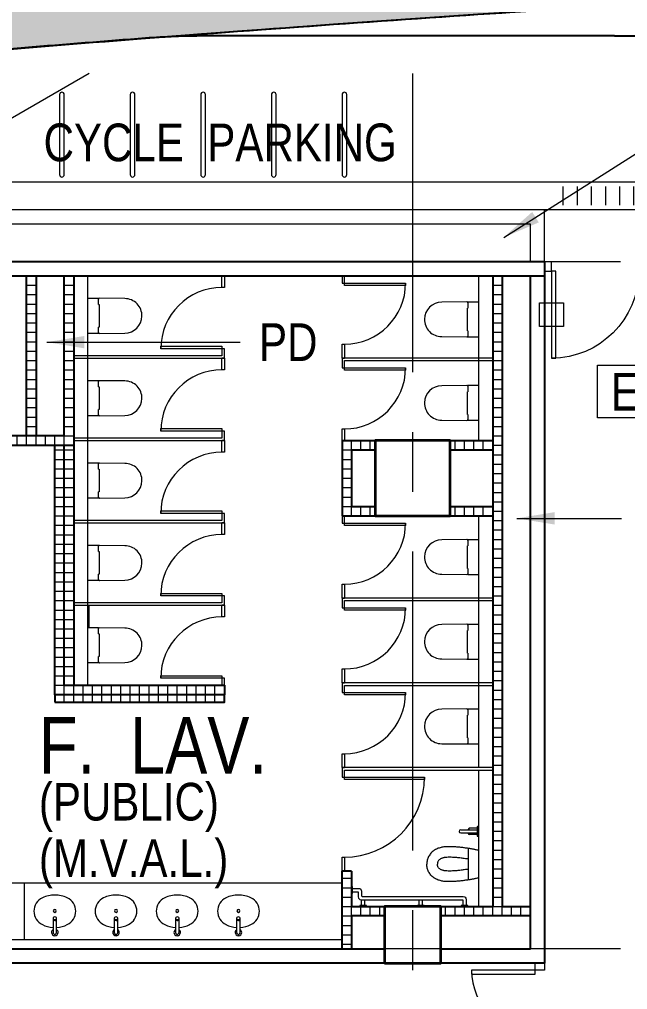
# Model space of a CAD drawing. Header units: millimetres. Extents: x 833576263 to 1668046980, y 817519639 to 1636103653.
# Drawn here: x 834082214 to 834088673, y 818009994 to 818020301 of the extents above; entities that cross this region are included whole.
import ezdxf

# ---------------------------------------------------------------- set-up
doc = ezdxf.new("R2010")
doc.units = ezdxf.units.MM
doc.header["$LTSCALE"] = 100
doc.header["$MEASUREMENT"] = 0
for name, pattern in [('C160$0$DASHED', [19.05, 12.7, -6.35]), ('R_P_Grid$0$CENTER', [50.8, 31.75, -6.35, 6.35, -6.35]), ('R_P_LG$0$HIDDEN', [9.525, 6.35, -3.175])]:
    doc.linetypes.add(name, pattern=pattern)
doc.layers.get('Defpoints').update_dxf_attribs({"color": 170})
doc.layers.add('C160$0$EVA', color=1, linetype='C160$0$DASHED')
doc.layers.add('X-REF', color=7, linetype='Continuous')
for name, color, linetype, lineweight in [('R_P_Grid$0$RDA0251-PARK', 7, 'R_P_Grid$0$CENTER', 18), ('R_P_LG$0$RDA04011', 4, 'Continuous', 25), ('R_P_LG$0$RDA04031', 3, 'Continuous', 25), ('R_P_LG$0$RDA0621', 7, 'Continuous', 13), ('R_P_LG$0$RDA0624', 7, 'Continuous', 13), ('R_P_LG$0$RDA2202', 3, 'Continuous', 25), ('R_P_LG$0$RDA2203', 11, 'Continuous', 25), ('R_P_LG$0$RDA2301', 7, 'Continuous', 18), ('R_P_LG$0$RDA2804S', 2, 'Continuous', 35), ('R_P_LG$0$RDA3151', 1, 'Continuous', 18), ('R_P_LG$0$RDA4101', 7, 'Continuous', 18), ('R_P_LG$0$RDA4701', 7, 'Continuous', 18), ('R_P_LG$0$RDA4801', 7, 'Continuous', 18), ('R_P_LG$0$RDA5803', 1, 'Continuous', 20), ('R_P_LG$0$RDA7101', 1, 'Continuous', 18), ('R_P_LG$0$RDA7401', 4, 'Continuous', 18), ('R_WKCD_PARK$0$000-PAV-Concrete-b1', 1, 'Continuous', 25)]:
    doc.layers.add(name, color=color, linetype=linetype, lineweight=lineweight)
doc.styles.add('R_P_LG$0$Arial', font='arial.ttf', dxfattribs={"width": 0.8})
doc.styles.add('R_P_LG$0$Arial_3', font='arial.ttf', dxfattribs={"width": 0.8, "height": 800})
doc.styles.add('R_P_LG$0$romans', font='arial.ttf', dxfattribs={"width": 0.8})
doc.dimstyles.new('R_P_LG$0$M_200LA', dxfattribs={"dimscale": 200, "dimtxt": 2.5, "dimasz": 2, "dimexe": 0.8, "dimexo": 0, "dimgap": 0.75, "dimtad": 1, "dimdec": 0, "dimrnd": 1, "dimzin": 12, "dimdsep": 46, "dimtxsty": 'R_P_LG$0$romans', "dimcen": 2, "dimdle": 1, "dimclrd": 7, "dimclre": 7, "dimclrt": 4, "dimaunit": 1, "dimadec": 3, "dimazin": 0, "dimtfac": 1, "dimtdec": 0, "dimtix": 1, "dimtmove": 2, "dimatfit": 3, "dimfxl": 1, "dimtolj": 1, "dimlwd": 18, "dimlwe": 18, "dimarcsym": 0})
pattern_1 = [(45, (0, 0), (-50.513940681, 151.541822043), [0, -142.875])]

# ---------------------------------------------------------------- blocks, each defined once
blk = doc.blocks.new('R_P_Grid')
at = {"layer": 'R_P_Grid$0$RDA0251-PARK'}
for p, q in [((834082954.1, 818019726.7), (834052150.1, 818001942)), ((834086390, 818019726.7), (834086390, 817991170)), ((834144477.3, 818017726.7), (834072885.2, 818017726.7)), ((834144477.3, 818010426.7), (834072885.2, 818010426.7))]:
    blk.add_line(p, q, dxfattribs=at)
blk = doc.blocks.new('R_WKCD_PARK')
at = {"layer": 'Defpoints'}
blk.add_lwpolyline([(833961618, 817879845), (833961668, 817994332, -0.405705), (833969536, 818002425, 0.056187), (834023043, 818010017, -0.046979), (834087592, 818020389, -0.016359), (834088573, 818020421), (834091397, 818020421, -0.012147), (834090783, 818020570), (834073471, 818025208, 0.037249), (834021540, 818015826, -0.056187), (833969364, 818008422, 0.405705), (833955668, 817994334), (833955618, 817879824)], format="xyb", dxfattribs=at)
at = {"layer": 'R_WKCD_PARK$0$000-PAV-Concrete-b1'}
for points in [[(834088535, 818020125), (834084177, 818020125, 0.019263), (834083554, 818020101, 0.001847), (834080986, 818019893, 0.001795)], [(834088535, 818020125), (834100171, 818020125, -0.202649), (834105980, 818017670, -0.202649)]]:
    blk.add_lwpolyline(points, format="xyb", dxfattribs=at)
blk = doc.blocks.new('R_P_LG$0$P46A_Sanit_Partition - 900 _W_  x 1600 _D_ x 2200 _H_ _ 650 x2050 _DOOR_-6221171-LG_F _5_000 Mpd_')
at = {"layer": 'R_P_LG$0$RDA7401'}
for p, q in [((-28, -50), (-54, -50)), ((-54, -50), (-54, -1650)), ((-54, -50), (-28, -50)), ((-28, -1625), (-28, -50)), ((48, -975), (73, -975)), ((48, -1625), (48, -975)), ((73, -975), (73, -1625)), ((48, -1625), (-28, -1625)), ((73, -1625), (48, -1625)), ((48, -1650), (48, -1625)), ((698, -1625), (846, -1625)), ((698, -1650), (698, -1625)), ((846, -1650), (846, -1625)), ((-54, -1650), (48, -1650)), ((846, -1650), (698, -1650))]:
    blk.add_line(p, q, dxfattribs=at)
blk.add_arc((48, -1625), 650, 0, 90, dxfattribs=at)
blk = doc.blocks.new('R_P_LG$0$P46A_Sanit_W_M_W_C - RDA_SANIT_W_M_W_C-1171572-LG_F _5_000 Mpd_')
at = {"layer": 'R_P_LG$0$RDA7401'}
for p, q in [((-184, 0), (-184, -115)), ((184, -115), (184, 0)), ((-186, -124), (-183, -392)), ((-184, -115), (-177, -115)), ((-179, -115), (-120, -115)), ((-120, -119), (-120, -115)), ((121, -119), (-120, -119)), ((121, -115), (181, -115)), ((121, -115), (121, -119)), ((177, -115), (184, -115)), ((183, -392), (186, -124))]:
    blk.add_line(p, q, dxfattribs=at)
for start, end in [(180, 269.0976), (269.0976, 0)]:
    blk.add_arc((0, -392), 183, start, end, dxfattribs=at)
for centre, start_param, end_param in [((-177, -124), 1.570796, 3.141593), ((177, -124), 0, 1.570796)]:
    blk.add_ellipse(centre, major_axis=(9.1, 0), ratio=1, start_param=start_param, end_param=end_param, dxfattribs=at)
blk = doc.blocks.new('R_P_LG$0$P46A_Sanit_Partition - 875 _W_  x 1600 _D_ x 2200 _H_ _ 650 x2050 _DOOR_-10598067-LG_F _5_000 Mpd_')
at = {"layer": 'R_P_LG$0$RDA7401'}
for p, q in [((-16, -50), (-41, -50)), ((-41, -50), (-41, -1650)), ((-41, -50), (-16, -50)), ((-16, -1625), (-16, -50)), ((60, -975), (86, -975)), ((60, -1625), (60, -975)), ((86, -975), (86, -1625)), ((60, -1625), (-16, -1625)), ((86, -1625), (60, -1625)), ((60, -1650), (60, -1625)), ((710, -1625), (834, -1625)), ((710, -1650), (710, -1625)), ((834, -1650), (834, -1625)), ((-41, -1650), (60, -1650)), ((834, -1650), (710, -1650))]:
    blk.add_line(p, q, dxfattribs=at)
blk.add_arc((60, -1625), 650, 0, 90, dxfattribs=at)
blk = doc.blocks.new('R_P_LG$0$P46A_Sanit_Partition - 900 _W_  x 1600 _D_ x 2200 _H_ _ 650 x2050 _DOOR_-V124-LG_F _5_000 Mpd_')
at = {"layer": 'R_P_LG$0$RDA7401'}
for p, q in [((-54, -50), (-54, -1650)), ((-28, -1625), (-28, -50)), ((48, -975), (73, -975)), ((48, -1625), (48, -975)), ((73, -975), (73, -1625)), ((48, -1625), (-28, -1625)), ((73, -1625), (48, -1625)), ((48, -1650), (48, -1625)), ((698, -1625), (846, -1625)), ((698, -1650), (698, -1625)), ((846, -1650), (846, -1625)), ((-54, -1650), (48, -1650)), ((846, -1650), (698, -1650))]:
    blk.add_line(p, q, dxfattribs=at)
blk.add_arc((48, -1625), 650, 0, 90, dxfattribs=at)
blk = doc.blocks.new('R_P_LG$0$BASIN')
at = {"layer": 'R_P_LG$0$RDA7401'}
for p, q in [((-90, 19), (-223, 19)), ((-89, 17), (-90, 17)), ((-78, 19), (-89, 19)), ((-223, -19), (-90, -19)), ((-90, -17), (-89, -17)), ((-89, -19), (-78, -19))]:
    blk.add_line(p, q, dxfattribs=at)
at = {"layer": 'R_P_LG$0$RDA7401', "flags": 128}
for points in [[(-221, 19), (-226, 19), (-232, 18), (-237, 16), (-241, 14), (-245, 11), (-248, 8), (-250, 4), (-250, 0)], [(-250, 0), (-250, -4), (-248, -8), (-245, -11), (-241, -14), (-237, -16), (-232, -18), (-226, -19), (-221, -19)]]:
    blk.add_lwpolyline(points, dxfattribs=at)
at = {"layer": 'R_P_LG$0$RDA7401'}
for centre, radius, start, end in [((-3, 66), 156, 90, 155.178), ((-3, 66), 156, 24.822, 90), ((140, 0), 315, 155.178, 176.5388), ((-147, 0), 315, 0, 24.822), ((-228, 0), 35, 90, 270), ((0, 0), 16, 90, 270), ((-147, 0), 315, 335.178, 0), ((-228, 0), 35, 270, 327.0685), ((140, 0), 315, 183.4612, 204.822), ((-3, -66), 156, 204.822, 270), ((-3, -66), 156, 270, 335.178)]:
    blk.add_arc(centre, radius, start, end, dxfattribs=at)
for centre, major_axis, ratio, start_param, end_param in [((-228, 0), (-16.7, -30.7), 1, 2.643576, 3.639609), ((-90, 0), (0, 19), 0.707107, 0, 1.570796), ((-89, 0), (0, 19), 0.707107, 0, 1.570796), ((-78, 0), (0, 19), 0.707107, 4.712389, 7.853982), ((0, 0), (0, 16), 1, 3.141593, 6.283185), ((-90, 0), (0, 19), 0.707107, 1.570796, 3.141593), ((-89, 0), (0, 19), 0.707107, 1.570796, 3.141593), ((-78, 0), (0, 19), 0.707107, 1.570796, 4.712389)]:
    blk.add_ellipse(centre, major_axis=major_axis, ratio=ratio, start_param=start_param, end_param=end_param, dxfattribs=at)
blk = doc.blocks.new('R_P_LG$0$DD_925-675')
at = {"layer": 'R_P_LG$0$RDA3151'}
for points in [[(0, -100), (0, 0), (75, 0), (75, -100)], [(75, -775), (120, -775), (120, -100), (75, -100)], [(1675, -100), (1675, -1025), (1630, -1025), (1630, -100)], [(1750, -100), (1675, -100), (1675, 0), (1750, 0)]]:
    blk.add_lwpolyline(points, close=True, dxfattribs=at)
for centre, radius, start, end in [((75, -100), 675, 270, 0), ((1675, -100), 925, 180, 270)]:
    blk.add_arc(centre, radius, start, end, dxfattribs=at)
blk = doc.blocks.new('R_P_LG$0$P46A_Symb_EXIT')
at = {"layer": 'R_P_LG$0$RDA7101'}
for p, q in [((-2.612, -0.994), (-2.612, 1.806)), ((-2.612, 1.806), (3.2, 1.806)), ((3.2, 1.806), (3.2, -0.994)), ((3.2, -0.994), (-2.612, -0.994))]:
    blk.add_line(p, q, dxfattribs=at)
at = {"layer": 'R_P_LG$0$RDA7101', "insert": (-1.89, 1.388), "char_height": 2, "width": 6.15696, "attachment_point": 1, "style": 'R_P_LG$0$Arial_3'}
blk.add_mtext('EXIT', dxfattribs=at)
blk = doc.blocks.new('C160')
at = {"layer": 'C160$0$EVA', "flags": 128}
blk.add_lwpolyline([(834128.317, 818030.08, -0.145844), (834116.042, 818026.421), (834088.573, 818026.421, 0.016359), (834087.2, 818026.376, 0.046979), (834021.54, 818015.826, -0.056187), (833969.364, 818008.422, 0.405705), (833955.668, 817994.334), (833955.618, 817879.824), (833955.722, 817865.438), (833956.59, 817853.63, 0.118446), (833959.114, 817845.73, 0.022563), (833976.131, 817820.318, 0.150268), (833991.721, 817808.776, 0.0852), (834018.736, 817804.167, 0.061119), (834043.876, 817807.277, -0.46092), (834055.521, 817798.987, 0.31719), (834075.122, 817775.842, 0.09515), (834184.419, 817768.828, 0.2774), (834239.09, 817811.861), (834242.392, 817820.559, -0.510377), (834255.055, 817823.984), (834260.246, 817819.79, 0.373727), (834277.287, 817820.398, -0.373727), (834287.905, 817820.777), (834291.644, 817817.756), (834296.232, 817823.434), (834292.655, 817826.325, -0.414214), (834291.445, 817837.716), (834332.502, 817888.525, -0.350062), (834342.367, 817890.708, 0.102667), (834400.842, 817875.706, 0.100957), (834409.137, 817876.999), (834444.015, 817889.966, 0.332678), (834453.167, 817904.166), (834452.857, 817908.595, -0.155717), (834454.024, 817913.381), (834445.783, 817911.703, -0.115419), (834446.872, 817908.177), (834447.182, 817903.747, -0.332678), (834441.924, 817895.59), (834407.046, 817882.623, -0.100957), (834401.121, 817881.699, -0.051411), (834372.209, 817886.047), (834379.39, 817889.501, 0.162917), (834396.595, 817906.227), (834392.123, 817910.781, -0.179073), (834376.789, 817894.908), (834366.567, 817889.991, -0.199372), (834360.364, 817889.652, -0.049629), (834334.8, 817901.625), (834322.119, 817909.179), (834319.048, 817904.024), (834323.346, 817901.465, -0.45655), (834325.501, 817889.415), (834274.553, 817826.357, -0.414214), (834263.162, 817825.148), (834259.846, 817827.828, -0.2375), (834248.727, 817852.408, -0.000008), (834248.76, 817853.209), (834242.765, 817853.459, 0.000008), (834242.732, 817852.657, 0.098884), (834244.917, 817838.726, -0.341761), (834241.931, 817829.272, 0.151594), (834236.782, 817822.688), (834233.48, 817813.99, -0.2774), (834183.667, 817774.781, -0.09515), (834076.628, 817781.65, -0.220431), (834063.432, 817792.491, -0.264689), (834064.805, 817812.539, -0.098357), (834067.029, 817814.779, 0.140841), (834072.196, 817820.936), (834089.614, 817860.11, -0.147837), (834100.578, 817872.816, -0.410901), (834111.707, 817870.393, 0.031692), (834114.287, 817866.928, 0.252242), (834125.77, 817862.431, -0.125686), (834129.746, 817861.915), (834135.114, 817859.776), (834142.622, 817855.048), (834145.562, 817859.914), (834128.702, 817870.086, -0.390962), (834117.887, 817872.026, -0.013137), (834117.027, 817873.227, -0.385183), (834118.544, 817883.988, 0.012387), (834120.815, 817885.981, 0.008404), (834123.055, 817888.118), (834117.142, 817894.113, -0.038497), (834096.207, 817877.116, 0.137723), (834084.132, 817862.548), (834066.714, 817823.373, -0.191803), (834062.187, 817818.953), (834051.762, 817814.614, -0.446391), (834035.637, 817822.309, 0.118164), (834032.365, 817828.01), (834034.386, 817830.321), (834031.649, 817832.687, -0.153015), (834020.841, 817838.946), (834021.04, 817839.146), (834020.346, 817839.938), (834020.139, 817839.748, -0.076925), (834016.885, 817845.319), (834013.267, 817848.405), (834007.454, 817841.536, -0.399413), (834008.806, 817824.317), (834007.069, 817822.176), (834011.728, 817818.395), (834015.819, 817823.438, -1.550619), (834022.422, 817810.24, -0.009421), (834018.731, 817810.167, -0.052259), (834003.179, 817811.781, -0.032796), (833993.716, 817814.435, -0.150265), (833980.961, 817823.878, -0.022565), (833964.244, 817848.84, -0.118446), (833962.574, 817854.07), (833961.721, 817865.68), (833961.618, 817879.845), (833961.668, 817994.332, -0.405705), (833969.536, 818002.425, 0.056187), (834023.043, 818010.017, -0.046979), (834087.592, 818020.389, -0.016359), (834088.573, 818020.421), (834116.042, 818020.421, 0.146696), (834131.681, 818025.11, -0.021313), (834130.797, 818030.541, -0.021313)], format="xyb", dxfattribs=at)
blk = doc.blocks.new('R_P_LG')
at = {"layer": 'R_P_LG$0$RDA0621'}
h = blk.add_hatch(dxfattribs=at)
h.set_pattern_fill('_USER', color=256, scale=100, double=1, pattern_type=0)
h.set_pattern_definition([(0, (834082690, 818015876.7), (0, 100), []), (90, (834082690, 818015876.7), (-100, 6e-15), [])])
h.paths.add_polyline_path([(834081340, 818015776.7), (834082790, 818015776.7), (834082790, 818017576.7), (834082690, 818017576.7), (834082690, 818015876.7), (834081340, 818015876.7)])
h = blk.add_hatch(dxfattribs=at)
h.set_pattern_fill('_USER', color=256, scale=100, double=1, pattern_type=0)
h.set_pattern_definition([(0, (834082390, 818017576.7), (0, 100), []), (90, (834082390, 818017576.7), (-100, 6e-15), [])])
h.paths.add_polyline_path([(834082390, 818017576.7), (834082290, 818017576.7), (834082290, 818015876.7), (834082390, 818015876.7)])
h = blk.add_hatch(dxfattribs=at)
h.set_pattern_fill('_USER', color=256, scale=100, double=1, pattern_type=0)
h.set_pattern_definition([(0, (834087240, 818010876.7), (0, 100), []), (90, (834087240, 818010876.7), (-100, 6e-15), [])])
h.paths.add_polyline_path([(834087340, 818017576.7), (834087240, 818017576.7), (834087240, 818010876.7), (834086690, 818010876.7), (834086690, 818010776.7), (834087640, 818010776.7), (834087640, 818010876.7), (834087340, 818010876.7)])
h = blk.add_hatch(dxfattribs=at)
h.set_pattern_fill('_USER', color=256, scale=100, double=1, pattern_type=0)
h.set_pattern_definition([(0, (834082690, 818013226.7), (0, 100), []), (90, (834082690, 818013226.7), (-100, 6e-15), [])])
h.paths.add_polyline_path([(834084390, 818013226.7), (834082790, 818013226.7), (834082790, 818015776.7), (834082590, 818015776.7), (834082590, 818013046.7), (834084390, 818013046.7)])
h = blk.add_hatch(dxfattribs=at)
h.set_pattern_fill('_USER', color=256, scale=100, double=1, pattern_type=0)
h.set_pattern_definition([(0, (834085740, 818015726.7), (0, 100), []), (90, (834085740, 818015726.7), (-100, 6e-15), [])])
h.paths.add_polyline_path([(834085740, 818015726.7), (834085990, 818015726.7), (834085990, 818015826.7), (834085640, 818015826.7), (834085640, 818015026.7), (834085990, 818015026.7), (834085990, 818015126.7), (834085740, 818015126.7)])
h = blk.add_hatch(dxfattribs=at)
h.set_pattern_fill('_USER', color=256, scale=100, double=1, pattern_type=0)
h.set_pattern_definition([(0, (834087240, 818015826.7), (0, 100), []), (90, (834087240, 818015826.7), (-100, 6e-15), [])])
h.paths.add_polyline_path([(834087240, 818015826.7), (834086790, 818015826.7), (834086790, 818015726.7), (834087240, 818015726.7)])
h = blk.add_hatch(dxfattribs=at)
h.set_pattern_fill('_USER', color=256, scale=100, double=1, pattern_type=0)
h.set_pattern_definition([(0, (834087240, 818015126.7), (0, 100), []), (90, (834087240, 818015126.7), (-100, 6e-15), [])])
h.paths.add_polyline_path([(834087240, 818015126.7), (834086790, 818015126.7), (834086790, 818015026.7), (834087240, 818015026.7)])
h = blk.add_hatch(dxfattribs=at)
h.set_pattern_fill('_USER', color=256, scale=100, double=1, pattern_type=0)
h.set_pattern_definition([(0, (834085740, 818010876.7), (0, 100), []), (90, (834085740, 818010876.7), (-100, 6e-15), [])])
h.paths.add_polyline_path([(834086090, 818010876.7), (834085740, 818010876.7), (834085740, 818011251.7), (834085640, 818011251.7), (834085640, 818010426.7), (834085740, 818010426.7), (834085740, 818010776.7), (834086090, 818010776.7)])
at = {"layer": 'R_P_LG$0$RDA0624', "lineweight": 18}
h = blk.add_hatch(dxfattribs=at)
h.set_pattern_fill('DOTS', color=4, scale=90, angle=45, style=0)
h.set_pattern_definition(pattern_1)
edge = h.paths.add_edge_path()
edge.add_arc((834065390, 818020126.7), 13000, 75, 90)
edge.add_line((834065390, 818033126.7), (833989233.5977, 818033126.7))
edge.add_arc((833989233.5977, 818040126.7), 7000, 227.47847394, 269.99999999, ccw=False)
edge.add_line((833984502.5276, 818034967.5358), (833978583.9299, 818040395.0234))
edge.add_arc((833983315, 818045554.1877), 7000, 180, 227.47847394, ccw=False)
edge.add_line((833976315, 818045554.1877), (833976315, 818098726.7))
edge.add_arc((833983314.9761, 818098726.7099), 6999.9761, 115.841715, 180.00008101, ccw=False)
edge.add_line((833980263.7812, 818105026.7), (834002230.1033, 818105026.7))
edge.add_line((834002230.1033, 818105026.7), (834002230.4132, 818116699.7))
edge.add_line((834002230.4132, 818116699.7), (833958315, 818116699.7))
edge.add_line((833958315, 818116699.7), (833958315, 818110699.7))
edge.add_line((833958315, 818110699.7), (833963315, 818110699.7))
edge.add_arc((833963315, 818103699.7), 7000, 0, 90, ccw=False)
edge.add_line((833970315, 818103699.7), (833970315, 818045554.1877))
edge.add_arc((833983315, 818045554.1877), 13000, 180, 227.47847393)
edge.add_line((833974528.727, 818035972.8826), (833980447.3247, 818030545.395))
edge.add_arc((833989233.5977, 818040126.7), 13000, 227.47847393, 270)
edge.add_line((833989233.5977, 818027126.7), (834065245.1822, 818027126.7))
edge.add_arc((834065245.1822, 818019026.7), 8100, 75, 90, ccw=False)
edge.add_line((834067341.6165, 818026850.6992), (834090782.7579, 818020569.6643))
edge.add_arc((834094147.4055, 818033126.7), 13000, 255, 270)
edge.add_line((834094147.4055, 818020126.7), (834118759.2741, 818020126.7))
edge.add_arc((834118759.2741, 818033126.7), 13000, 270, 282.26165437)
edge.add_line((834121520.1679, 818020423.257), (834124956.9903, 818021170.1963))
edge.add_arc((834126677.2395, 818013254.9741), 8100, 20.44433993, 102.26165437, ccw=False)
edge.add_arc((834190761.1764, 818035930.696), 59878.7776, 183.670517332, 199.356395537, ccw=False)
edge.add_line((834131005.2286, 818032097.3284), (834127870.7181, 818029996.4247))
edge.add_line((834127870.7181, 818029996.4247), (834126362.9837, 818029715.8154))
edge.add_arc((834117071.8823, 818047426.7), 20000, 270, 297.68143099, ccw=False)
edge.add_line((834117071.8823, 818027426.7), (834089164.0869, 818027426.7))
edge.add_arc((834089164.0869, 818033426.7), 6000, 255.00000001, 270, ccw=False)
edge.add_line((834087611.1726, 818027631.1451), (834068754.6476, 818032683.7357))
h = blk.add_hatch(dxfattribs=at)
h.set_pattern_fill('DOTS', color=4, scale=90, angle=45, style=0)
h.set_pattern_definition(pattern_1)
h.paths.add_polyline_path([(834023042.8602, 818010017.0877, -0.0469794105), (834087592.4086, 818020388.9736, -0.01635881), (834088573.1495, 818020421.0696), (834091396.5953, 818020421.0696, -0.0121473096), (834090782.7579, 818020569.6643), (834073470.9741, 818025208.3428, 0.0372492311), (834021539.7889, 818015825.7688, -0.0561869279), (833969363.6877, 818008422.2874, 0.4057052637), (833955668.2659, 817994334.2822), (833955655.7003, 817965708.069), (833961655.7009, 817965708.069), (833961668.2653, 817994331.6485, -0.4057052637), (833969535.848, 818002424.7579, 0.0561869279)])
at = {"layer": 'R_P_LG$0$RDA4701'}
h = blk.add_hatch(dxfattribs=at)
h.set_pattern_fill('_USER', color=256, scale=150, angle=77.52488052, pattern_type=0)
h.set_pattern_definition([(90, (834076740, 818022725.67), (-150, 2e-08), [])])
h.paths.add_polyline_path([(834087917.1146, 818018326.7), (834087917.1146, 818018526.7), (834088942.1146, 818018526.7), (834088942.1146, 818018326.7)])
at = {"layer": 'R_P_LG$0$RDA2202'}
for p, q in [((834087790, 818017726.7), (834079490, 818017726.7)), ((834087790, 818017726.7), (834087790, 818010276.7)), ((834079490, 818017576.7), (834087790, 818017576.7)), ((834087640, 818010426.7), (834087640, 818017576.7)), ((834086090, 818010526.7), (834086090, 818010376.7)), ((834072227.3967, 818010426.7), (834086090, 818010426.7)), ((834086690, 818010426.7), (834087640, 818010426.7)), ((834086690, 818010276.7), (834086690, 818010426.7)), ((834086090, 818010276.7), (834072345.6091, 818010276.7)), ((834087790, 818010276.7), (834086690, 818010276.7))]:
    blk.add_line(p, q, dxfattribs=at)
at = {"layer": 'R_P_LG$0$RDA2203'}
for p, q in [((834082290, 818015876.7), (834082290, 818017576.7)), ((834082390, 818017576.7), (834082390, 818015876.7)), ((834082690, 818015876.7), (834082690, 818017576.7)), ((834082790, 818017576.7), (834082790, 818013226.7)), ((834087240, 818017576.7), (834087240, 818010876.7)), ((834087340, 818017576.7), (834087340, 818010876.7)), ((834082690, 818015876.7), (834081340, 818015876.7)), ((834081340, 818015776.7), (834082790, 818015776.7)), ((834082590, 818013126.7), (834082590, 818015776.7)), ((834082690, 818013226.7), (834082690, 818015776.7)), ((834085640, 818015826.7), (834085990, 818015826.7)), ((834085640, 818015826.7), (834085640, 818015026.7)), ((834086790, 818015826.7), (834087240, 818015826.7)), ((834085740, 818015726.7), (834085990, 818015726.7)), ((834085740, 818015726.7), (834085740, 818015126.7)), ((834086790, 818015726.7), (834087240, 818015726.7)), ((834085740, 818015126.7), (834085990, 818015126.7)), ((834086790, 818015126.7), (834087240, 818015126.7)), ((834085640, 818015026.7), (834085990, 818015026.7)), ((834086790, 818015026.7), (834087240, 818015026.7)), ((834082690, 818013226.7), (834084390, 818013226.7)), ((834084390, 818013226.7), (834084390, 818013126.7)), ((834084390, 818013126.7), (834082590, 818013126.7)), ((834085640, 818010426.7), (834085640, 818011251.7)), ((834085740, 818011251.7), (834085640, 818011251.7)), ((834085740, 818011251.7), (834085740, 818010876.7)), ((834085740, 818010876.7), (834086090, 818010876.7)), ((834086090, 818010876.7), (834086090, 818010776.7)), ((834086690, 818010876.7), (834087240, 818010876.7)), ((834086690, 818010876.7), (834086690, 818010776.7)), ((834087340, 818010876.7), (834087640, 818010876.7)), ((834085740, 818010776.7), (834085740, 818010426.7)), ((834086090, 818010776.7), (834085740, 818010776.7)), ((834087640, 818010776.7), (834086690, 818010776.7))]:
    blk.add_line(p, q, dxfattribs=at)
blk.add_lwpolyline([(834082590, 818013046.7), (834084390, 818013046.7), (834084390, 818013126.7), (834082590, 818013126.7)], close=True, dxfattribs=at)
at = {"layer": 'R_P_LG$0$RDA2301'}
for points in [[(834087790, 818017726.7), (834087790, 818018276.7), (834079490, 818018276.7), (834079490, 818017726.7)], [(834087640, 818017726.7), (834087640, 818018126.7), (834079640, 818018126.7), (834079640, 818017726.7)]]:
    blk.add_lwpolyline(points, dxfattribs=at)
at = {"layer": 'R_P_LG$0$RDA2804S'}
for points in [[(834085990, 818015026.7), (834086790, 818015026.7), (834086790, 818015826.7), (834085990, 818015826.7)], [(834086090, 818010276.7), (834086690, 818010276.7), (834086690, 818010876.7), (834086090, 818010876.7)]]:
    blk.add_lwpolyline(points, close=True, dxfattribs=at)
at = {"layer": 'R_P_LG$0$RDA3151'}
blk.add_lwpolyline([(834087738.5294, 818017037.7294), (834087738.5294, 818017290.6706), (834087991.4706, 818017290.6706), (834087991.4706, 818017037.7294)], close=True, dxfattribs=at)
at = {"layer": 'R_P_LG$0$RDA4101'}
for p, q in [((834082940, 818013226.7), (834082940, 818017576.7)), ((834087090, 818017576.7), (834087090, 818015826.7)), ((834087090, 818015026.7), (834087090, 818012352.1)), ((834087090, 818012326.7), (834087090, 818010876.7))]:
    blk.add_line(p, q, dxfattribs=at)
at = {"layer": 'R_P_LG$0$RDA4701'}
blk.add_lwpolyline([(834105290, 818018276.7), (834079590, 818018276.7), (834079590, 818018576.7), (834105290, 818018576.7)], close=True, dxfattribs=at)
at = {"layer": 'R_P_LG$0$RDA4801'}
for points in [[(834082640, 818018651.7, 1), (834082690, 818018651.7), (834082690, 818019501.7, 1), (834082640, 818019501.7)], [(834083390, 818018651.7, 1), (834083440, 818018651.7), (834083440, 818019501.7, 1), (834083390, 818019501.7)], [(834084140, 818018651.7, 1), (834084190, 818018651.7), (834084190, 818019501.7, 1), (834084140, 818019501.7)], [(834084890, 818018651.7, 1), (834084940, 818018651.7), (834084940, 818019501.7, 1), (834084890, 818019501.7)], [(834085640, 818018651.7, 1), (834085690, 818018651.7), (834085690, 818019501.7, 1), (834085640, 818019501.7)]]:
    blk.add_lwpolyline(points, format="xyb", close=True, dxfattribs=at)
at = {"layer": 'R_P_LG$0$RDA5803'}
blk.add_lwpolyline([(833961618.0111, 817879844.8784), (833961668.2653, 817994331.6485, -0.4057052637), (833969535.848, 818002424.7579, 0.0561869279), (834023042.8602, 818010017.0877, -0.0469794105), (834087592.4086, 818020388.9736, -0.01635881), (834088573.1495, 818020421.0696), (834091396.5953, 818020421.0696, -0.0121473096), (834090782.7579, 818020569.6643), (834073470.9741, 818025208.3428, 0.0372492311), (834021539.7889, 818015825.7688, -0.0561869279), (833969363.6877, 818008422.2874, 0.4057052637), (833955668.2659, 817994334.2822), (833955618.0015, 817879824.4572)], format="xyb", dxfattribs=at)
at = {"layer": 'R_P_LG$0$RDA7401'}
for p, q in [((834085640, 818017576.7), (834085640, 818017500.5)), ((834085640, 818017500.5), (834085665.4, 818017500.5)), ((834085665.4, 818017500.5), (834085665.4, 818017576.7)), ((834085665.4, 818017475.1), (834085665.4, 818017500.5)), ((834085665.4, 818017500.5), (834086315.4, 818017500.5)), ((834086315.4, 818017500.5), (834086315.4, 818017475.1)), ((834086315.4, 818017475.1), (834085665.4, 818017475.1)), ((834085640, 818016702.1), (834085640, 818016850.5)), ((834085640, 818016850.5), (834085665.4, 818016850.5)), ((834085665.4, 818016850.5), (834085665.4, 818016702.1)), ((834085640, 818016702.1), (834085665.4, 818016702.1)), ((834085640, 818016702.1), (834085640, 818016600.5)), ((834087240, 818016702.1), (834085640, 818016702.1)), ((834085665.4, 818016676.7), (834087240, 818016676.7)), ((834085665.4, 818016600.5), (834085665.4, 818016676.7)), ((834087240, 818016676.7), (834087240, 818016702.1)), ((834087240, 818016702.1), (834087240, 818016676.7)), ((834085640, 818016600.5), (834085665.4, 818016600.5)), ((834085665.4, 818016575.1), (834085665.4, 818016600.5)), ((834085665.4, 818016600.5), (834086315.4, 818016600.5)), ((834086315.4, 818016575.1), (834085665.4, 818016575.1)), ((834086315.4, 818016600.5), (834086315.4, 818016575.1)), ((834085640, 818015826.7), (834085640, 818015950.5)), ((834085640, 818015950.5), (834085665.4, 818015950.5)), ((834085665.4, 818015950.5), (834085665.4, 818015826.7)), ((834084390, 818015826.7), (834084364.6, 818015826.7)), ((834084364.6, 818015703.3), (834084364.6, 818015826.7)), ((834084390, 818015826.7), (834084390, 818015703.3)), ((834084390, 818015703.3), (834084364.6, 818015703.3)), ((834083714.6, 818015078.7), (834084364.6, 818015078.7)), ((834083714.6, 818015053.3), (834083714.6, 818015078.7)), ((834084364.6, 818015053.3), (834083714.6, 818015053.3)), ((834084364.6, 818015078.7), (834084364.6, 818015053.3)), ((834084364.6, 818015053.3), (834084364.6, 818014977.1)), ((834084390, 818015053.3), (834084364.6, 818015053.3)), ((834084390, 818014951.7), (834084390, 818015053.3)), ((834085640, 818015026.7), (834085640, 818014950.5)), ((834085665.4, 818014950.5), (834085665.4, 818015026.7)), ((834084364.6, 818014977.1), (834082790, 818014977.1)), ((834082790, 818014951.7), (834084390, 818014951.7)), ((834084390, 818014951.7), (834084364.6, 818014951.7)), ((834084364.6, 818014828.3), (834084364.6, 818014951.7)), ((834084390, 818014951.7), (834084390, 818014828.3)), ((834085640, 818014950.5), (834085665.4, 818014950.5)), ((834085665.4, 818014925.1), (834085665.4, 818014950.5)), ((834085665.4, 818014950.5), (834086315.4, 818014950.5)), ((834086315.4, 818014925.1), (834085665.4, 818014925.1)), ((834086315.4, 818014950.5), (834086315.4, 818014925.1)), ((834084390, 818014828.3), (834084364.6, 818014828.3)), ((834085640, 818014152.1), (834085640, 818014300.5)), ((834085640, 818014300.5), (834085665.4, 818014300.5)), ((834085665.4, 818014300.5), (834085665.4, 818014152.1)), ((834083714.6, 818014203.7), (834084364.6, 818014203.7)), ((834083714.6, 818014178.3), (834083714.6, 818014203.7)), ((834084364.6, 818014203.7), (834084364.6, 818014178.3)), ((834084364.6, 818014102.1), (834082790, 818014102.1)), ((834084364.6, 818014178.3), (834083714.6, 818014178.3)), ((834084364.6, 818014178.3), (834084364.6, 818014102.1)), ((834084390, 818014178.3), (834084364.6, 818014178.3)), ((834084390, 818014076.7), (834084390, 818014178.3)), ((834085640, 818014152.1), (834085665.4, 818014152.1)), ((834082790, 818014076.7), (834084390, 818014076.7)), ((834082953.5, 818013835.7518), (834082953.5, 818014076.7)), ((834084390, 818014076.7), (834084364.6, 818014076.7)), ((834084364.6, 818013953.3), (834084364.6, 818014076.7)), ((834084390, 818014076.7), (834084390, 818013953.3)), ((834084390, 818013953.3), (834084364.6, 818013953.3)), ((834083714.6, 818013328.7), (834084364.6, 818013328.7)), ((834083714.6, 818013303.3), (834083714.6, 818013328.7)), ((834084364.6, 818013303.3), (834083714.6, 818013303.3)), ((834084364.6, 818013328.7), (834084364.6, 818013303.3)), ((834084364.6, 818013303.3), (834084364.6, 818013226.7)), ((834084390, 818013303.3), (834084364.6, 818013303.3)), ((834084390, 818013226.7), (834084390, 818013303.3)), ((834085640, 818012352.1), (834085640, 818012250.5)), ((834087240, 818012352.1), (834085640, 818012352.1)), ((834085640, 818012250.5), (834085665.4, 818012250.5)), ((834085665.4, 818012326.7), (834087240, 818012326.7)), ((834085665.4, 818012250.5), (834085665.4, 818012326.7)), ((834085665.4, 818012250.5), (834086515.4, 818012250.5)), ((834085665.4, 818012225.1), (834085665.4, 818012250.5)), ((834086515.4, 818012250.5), (834086515.4, 818012225.1)), ((834086515.4, 818012225.1), (834085665.4, 818012225.1)), ((834087073.4997, 818011722.9829), (834087073.4997, 818011627.4127)), ((834087077.304, 818011727.0622), (834087090, 818011727.95)), ((834087090, 818011727.95), (834087090, 818011622.4456)), ((834086900.2112, 818011692.1978), (834087073.4997, 818011692.1978)), ((834086900.2112, 818011658.1978), (834087073.4997, 818011658.1978)), ((834086980.9633, 818011695.3647), (834086980.9633, 818011692.1978)), ((834086980.9633, 818011658.1978), (834086980.9633, 818011655.0308)), ((834087073.5, 818011708.1846), (834086991.525, 818011708.1846)), ((834086991.525, 818011693.9374), (834086991.525, 818011708.1846)), ((834086991.525, 818011692.1978), (834086991.525, 818011708.1846)), ((834086991.525, 818011658.1978), (834086991.525, 818011642.2109)), ((834086991.525, 818011656.4581), (834086991.525, 818011642.2109)), ((834087073.5, 818011642.2109), (834086991.525, 818011642.2109)), ((834087077.304, 818011623.3334), (834087090, 818011622.4456)), ((834086983.7573, 818011159.6143), (834086983.7573, 818011493.786)), ((834085640, 818011251.7), (834085640, 818011400.5)), ((834085640, 818011400.5), (834085665.4, 818011400.5)), ((834085665.4, 818011400.5), (834085665.4, 818011251.7)), ((834081440, 818011126.7), (834085640, 818011126.7)), ((834085739.9996, 818011015.7), (834085740, 818011087.7)), ((834085749.9996, 818011015.6999), (834085739.9996, 818011015.7)), ((834085750, 818011087.6999), (834085740, 818011087.7)), ((834085749.9996, 818011015.6999), (834085750, 818011087.6999)), ((834085846.7948, 818011034.1994), (834085846.9997, 818011034.1994)), ((834085846.9956, 818010886.7045), (834085846.9959, 818010948.7045)), ((834085881.9956, 818010886.7043), (834085881.9959, 818010948.7043)), ((834086459.9994, 818010886.7045), (834086459.9998, 818010948.7045)), ((834086494.9994, 818010886.7043), (834086494.9998, 818010948.7043)), ((834081440, 818010526.7), (834085640, 818010526.7))]:
    blk.add_line(p, q, dxfattribs=at)
at = {"layer": 'R_P_LG$0$RDA7401', "color": 7, "linetype": 'R_P_LG$0$HIDDEN', "lineweight": 18}
blk.add_line((834082264.6437, 818011126.7), (834082264.6437, 818010526.7), dxfattribs=at)
at = {"layer": 'R_P_LG$0$RDA7401'}
for points in [[(834085750, 818011087.6999), (834085740, 818011087.7), (834085739.9996, 818011015.7), (834085749.9996, 818011015.6999)], [(834085828.4956, 818010886.7046), (834085828.4955, 818010876.7046), (834085900.4955, 818010876.7042), (834085900.4956, 818010886.7042)], [(834086441.4994, 818010886.7046), (834086441.4994, 818010876.7046), (834086513.4994, 818010876.7042), (834086513.4994, 818010886.7042)], [(834086904.0001, 818010886.7002), (834086904, 818010876.7002), (834086976, 818010876.6998), (834086976.0001, 818010886.6998)]]:
    blk.add_lwpolyline(points, close=True, dxfattribs=at)
for points in [[(834085749.9997, 818011034.1999), (834085806.9997, 818011034.1996, -0.4142135624), (834085811.9997, 818011029.1996), (834085811.9961, 818010978.7047, 0.4142135624), (834085841.9959, 818010948.7046), (834086917.5004, 818010948.7001, -0.4142135624), (834086922.5004, 818010943.7001), (834086922.5001, 818010886.7001)], [(834085749.9999, 818011069.1999), (834085816.9999, 818011069.1995, -0.4142135624), (834085846.9997, 818011039.1994), (834085846.9961, 818010988.7045, 0.4142135624), (834085851.9961, 818010983.7045), (834086927.5006, 818010983.7001, -0.4142135624), (834086957.5004, 818010953.6999), (834086957.5001, 818010886.6999)]]:
    blk.add_lwpolyline(points, format="xyb", dxfattribs=at)
for centre, radius, start, end in [((834085665.4, 818017500.5), 650, 270, 0), ((834085665.4, 818016600.5), 650, 270, 0), ((834084364.6, 818015053.3), 650, 90, 180), ((834085665.4, 818014950.5), 650, 270, 0), ((834084364.6, 818014178.3), 650, 90, 180), ((834084364.6, 818013303.3), 650, 90, 180), ((834085665.4, 818012250.5), 850, 270, 0), ((834087077.5349, 818011723.0336), 4.0352, 93.2801597, 180.71983891), ((834086900.2112, 818011675.1978), 17, 90, 270), ((834086994.0247, 818011695.3647), 13.0614, 101.03334661, 180), ((834086994.0247, 818011655.0308), 13.0614, 180, 258.96665339), ((834087077.5349, 818011627.362), 4.0352, 179.28016109, 266.7198403)]:
    blk.add_arc(centre, radius, start, end, dxfattribs=at)
for points, knots in [([(834086983.7573, 818011493.786), (834086969.9154, 818011495.9785), (834086942.1681, 818011499.9494), (834086900.4332, 818011505.0413), (834086858.5956, 818011509.2323), (834086823.6189, 818011511.4025), (834086795.5994, 818011512.1592), (834086774.5767, 818011512.2885), (834086753.5581, 818011511.8981), (834086725.5756, 818011510.1342), (834086697.7853, 818011506.0468), (834086670.6968, 818011498.7299), (834086644.4295, 818011488.856), (834086613.7975, 818011471.425), (834086582.5064, 818011442.9735), (834086558.1395, 818011408.3615), (834086543.0191, 818011368.7614), (834086539.8008, 818011340.7206), (834086539.801, 818011326.7002)], [-1, -1, -1, -1, -0.9230769231, -0.8461538462, -0.7692307692, -0.6923076923, -0.6538461538, -0.6153846154, -0.5769230769, -0.5384615385, -0.4615384615, -0.4230769231, -0.3846153846, -0.3076923077, -0.2307692308, -0.1538461538, -0.0769230769, 0, 0, 0, 0]), ([(834087090, 818011472.433), (834087078.904, 818011475.1428), (834087067.9362, 818011477.6802), (834087057.0967, 818011480.0449), (834087052.5759, 818011481.0312), (834087043.0014, 818011483.0665), (834087028.4492, 818011485.984), (834087013.1798, 818011488.8477), (834086998.2521, 818011491.4572), (834086988.4353, 818011493.0614), (834086983.8105, 818011493.7941)], [-0.00055791998, -0.00055791998, -0.00055791998, -0.00055791998, 0.10568825902, 0.10568825902, 0.10568825902, 0.15, 0.2, 0.25, 0.3, 0.34469783119, 0.34469783119, 0.34469783119, 0.34469783119]), ([(834086983.7573, 818011159.6143), (834086969.9154, 818011157.4218), (834086942.1681, 818011153.4509), (834086900.4332, 818011148.359), (834086858.5956, 818011144.168), (834086823.6189, 818011141.9978), (834086795.5994, 818011141.2411), (834086774.5767, 818011141.1118), (834086753.5581, 818011141.5022), (834086725.5756, 818011143.2661), (834086697.7853, 818011147.3535), (834086670.6968, 818011154.6705), (834086644.4295, 818011164.5443), (834086613.7975, 818011181.9753), (834086582.5064, 818011210.4269), (834086558.1395, 818011245.0388), (834086543.0191, 818011284.6389), (834086539.8008, 818011312.6797), (834086539.801, 818011326.7002)], [-1, -1, -1, -1, -0.9230769231, -0.8461538462, -0.7692307692, -0.6923076923, -0.6538461538, -0.6153846154, -0.5769230769, -0.5384615385, -0.4615384615, -0.4230769231, -0.3846153846, -0.3076923077, -0.2307692308, -0.1538461538, -0.0769230769, 0, 0, 0, 0]), ([(834086983.7573, 818011379.6815), (834086968.5669, 818011382.3104), (834086938.0992, 818011386.9398), (834086892.2269, 818011392.7397), (834086853.8892, 818011396.6094), (834086823.1288, 818011398.5962), (834086800.0273, 818011399.4708), (834086776.911, 818011399.7393), (834086753.7938, 818011399.3012), (834086734.5833, 818011397.6189), (834086719.3869, 818011395.0145), (834086708.143, 818011392.2992), (834086697.205, 818011388.5036), (834086686.849, 818011383.3093), (834086677.3248, 818011376.7044), (834086668.8973, 818011368.7518), (834086661.6819, 818011359.6766), (834086656.1918, 818011349.4381), (834086653.0143, 818011338.2575), (834086652.4001, 818011330.5421), (834086652.4007, 818011326.6915)], [0, 0, 0, 0, 0.125, 0.25, 0.375, 0.4375, 0.5, 0.5625, 0.625, 0.6875, 0.71875, 0.75, 0.78125, 0.8125, 0.84375, 0.875, 0.90625, 0.9375, 0.96875, 1, 1, 1, 1]), ([(834086983.7573, 818011273.7188), (834086968.5669, 818011271.0899), (834086938.0992, 818011266.4605), (834086892.2269, 818011260.6606), (834086853.8892, 818011256.791), (834086823.1288, 818011254.8041), (834086800.0273, 818011253.9295), (834086776.911, 818011253.661), (834086753.7938, 818011254.0991), (834086734.5833, 818011255.7815), (834086719.3869, 818011258.3859), (834086708.143, 818011261.1011), (834086697.205, 818011264.8967), (834086686.849, 818011270.091), (834086677.3248, 818011276.6959), (834086668.8973, 818011284.6486), (834086661.6819, 818011293.7237), (834086656.1918, 818011303.9622), (834086653.0143, 818011315.1428), (834086652.4001, 818011322.8582), (834086652.4007, 818011326.7089)], [0, 0, 0, 0, 0.125, 0.25, 0.375, 0.4375, 0.5, 0.5625, 0.625, 0.6875, 0.71875, 0.75, 0.78125, 0.8125, 0.84375, 0.875, 0.90625, 0.9375, 0.96875, 1, 1, 1, 1]), ([(834087090, 818011180.9847), (834087078.904, 818011178.2749), (834087067.9362, 818011175.7376), (834087057.0967, 818011173.3728), (834087052.5759, 818011172.3865), (834087043.0014, 818011170.3512), (834087028.4492, 818011167.4337), (834087013.1798, 818011164.57), (834086998.2521, 818011161.9605), (834086988.4353, 818011160.3563), (834086983.8105, 818011159.6236)], [-0.00055791998, -0.00055791998, -0.00055791998, -0.00055791998, 0.10568825902, 0.10568825902, 0.10568825902, 0.15, 0.2, 0.25, 0.3, 0.34469783119, 0.34469783119, 0.34469783119, 0.34469783119])]:
    blk.add_open_spline(points, degree=3, knots=knots, dxfattribs=at)
blk.add_open_spline([(834086543.8124, 818011364.3607), (834086543.4999, 818011362.932), (834086543.1899, 818011361.5007), (834086542.9187, 818011360.0642)], degree=3, dxfattribs=at)
at = {"layer": 'R_P_LG$0$RDA3151', "xscale": -1}
blk.add_blockref('R_P_LG$0$DD_925-675', (834089540, 818017726.7), dxfattribs=at)
at = {"layer": 'R_P_LG$0$RDA3151', "rotation": 270}
blk.add_blockref('R_P_LG$0$DD_925-675', (834087790, 818010276.7), dxfattribs=at)
at = {"layer": 'R_P_LG$0$RDA7101', "xscale": 200, "yscale": 200, "zscale": 200}
blk.add_blockref('R_P_LG$0$P46A_Symb_EXIT', (834088874.0979, 818016267.274), dxfattribs=at)
at = {"layer": 'R_P_LG$0$RDA7401'}
for name, p, rotation in [('R_P_LG$0$P46A_Sanit_Partition - 875 _W_  x 1600 _D_ x 2200 _H_ _ 650 x2050 _DOOR_-10598067-LG_F _5_000 Mpd_', (834082740, 818016742.9844), 90), ('R_P_LG$0$P46A_Sanit_W_M_W_C - RDA_SANIT_W_M_W_C-1171572-LG_F _5_000 Mpd_', (834082940, 818017151.9), 90), ('R_P_LG$0$P46A_Sanit_W_M_W_C - RDA_SANIT_W_M_W_C-1171572-LG_F _5_000 Mpd_', (834087090, 818017113.6), 270), ('R_P_LG$0$P46A_Sanit_Partition - 875 _W_  x 1600 _D_ x 2200 _H_ _ 650 x2050 _DOOR_-10598067-LG_F _5_000 Mpd_', (834082740, 818015867.9844), 90), ('R_P_LG$0$P46A_Sanit_W_M_W_C - RDA_SANIT_W_M_W_C-1171572-LG_F _5_000 Mpd_', (834082940, 818016276.9), 90), ('R_P_LG$0$P46A_Sanit_W_M_W_C - RDA_SANIT_W_M_W_C-1171572-LG_F _5_000 Mpd_', (834087090, 818016226.1), 270), ('R_P_LG$0$P46A_Sanit_W_M_W_C - RDA_SANIT_W_M_W_C-1171572-LG_F _5_000 Mpd_', (834082940, 818015401.9), 90), ('R_P_LG$0$P46A_Sanit_W_M_W_C - RDA_SANIT_W_M_W_C-1171572-LG_F _5_000 Mpd_', (834082940, 818014526.9), 90), ('R_P_LG$0$P46A_Sanit_W_M_W_C - RDA_SANIT_W_M_W_C-1171572-LG_F _5_000 Mpd_', (834087090, 818014589.4), 270), ('R_P_LG$0$P46A_Sanit_Partition - 900 _W_  x 1600 _D_ x 2200 _H_ _ 650 x2050 _DOOR_-6221171-LG_F _5_000 Mpd_', (834087290, 818014098.3155), 270), ('R_P_LG$0$P46A_Sanit_W_M_W_C - RDA_SANIT_W_M_W_C-1171572-LG_F _5_000 Mpd_', (834082940, 818013651.9), 90), ('R_P_LG$0$P46A_Sanit_W_M_W_C - RDA_SANIT_W_M_W_C-1171572-LG_F _5_000 Mpd_', (834087090, 818013689.4), 270), ('R_P_LG$0$P46A_Sanit_Partition - 900 _W_  x 1600 _D_ x 2200 _H_ _ 650 x2050 _DOOR_-V124-LG_F _5_000 Mpd_', (834087290, 818013198.3155), 270), ('R_P_LG$0$P46A_Sanit_W_M_W_C - RDA_SANIT_W_M_W_C-1171572-LG_F _5_000 Mpd_', (834087090, 818012789.4), 270), ('R_P_LG$0$BASIN', (834082589.6437, 818010830.0729), 90), ('R_P_LG$0$BASIN', (834083239.6437, 818010830.0729), 90), ('R_P_LG$0$BASIN', (834083889.6437, 818010830.0729), 90), ('R_P_LG$0$BASIN', (834084539.6437, 818010830.0729), 90)]:
    blk.add_blockref(name, p, dxfattribs=dict(at, rotation=rotation))
at = {"layer": 'R_P_LG$0$RDA04031', "color": 4, "style": 'R_P_LG$0$Arial', "width": 0.8}
for s, p in [('CYCLE  PARKING', (834082470.1653, 818018794.2396)), ('PD', (834084758.5065, 818016672.3825)), ('(PUBLIC)', (834082420.3347, 818011790.5192)), ('(M.V.A.L.)', (834082420.3347, 818011190.5192))]:
    blk.add_text(s, height=400, dxfattribs=at).set_placement(p)
at = {"layer": 'R_P_LG$0$RDA04031', "style": 'R_P_LG$0$Arial', "width": 0.8}
blk.add_text('F.  LAV.', height=600, dxfattribs=at).set_placement((834082420.3347, 818012289.6416))
at = {"layer": 'R_P_LG$0$RDA04011'}
for points, override in [([(834087356.8268, 818017985.4903), (834089253.1513, 818019189.6415), (834090180.0976, 818019189.6415)], {"dimgap": 0.75, "dimtad": 0}), ([(834082504.7861, 818016872.3825), (834084558.5065, 818016872.3825)], {"dimtad": 0})]:
    blk.add_leader(points, dimstyle='R_P_LG$0$M_200LA', override=override, dxfattribs=at)
at = {"layer": 'R_P_LG$0$RDA04031', "color": 4}
blk.add_leader([(834087496.7158, 818015000.5971), (834088608.4737, 818015000.5971)], dimstyle='R_P_LG$0$M_200LA', override={"dimgap": 0.75, "dimtad": 0}, dxfattribs=at)

msp = doc.modelspace()

# ---------------------------------------------------------------- block references
at = {"layer": 'X-REF'}
for name in ['R_P_Grid', 'R_WKCD_PARK']:
    msp.add_blockref(name, (0, 0), dxfattribs=at)

# ---------------------------------------------------------------- next in the draw order: block references
at = {"layer": 'X-REF', "xscale": 1000, "yscale": 1000, "zscale": 1000}
msp.add_blockref('C160', (0, 0), dxfattribs=at)

# ---------------------------------------------------------------- next in the draw order: block references
at = {"layer": 'X-REF'}
msp.add_blockref('R_P_LG', (0, 0), dxfattribs=at)

doc.saveas('drawing.dxf')
